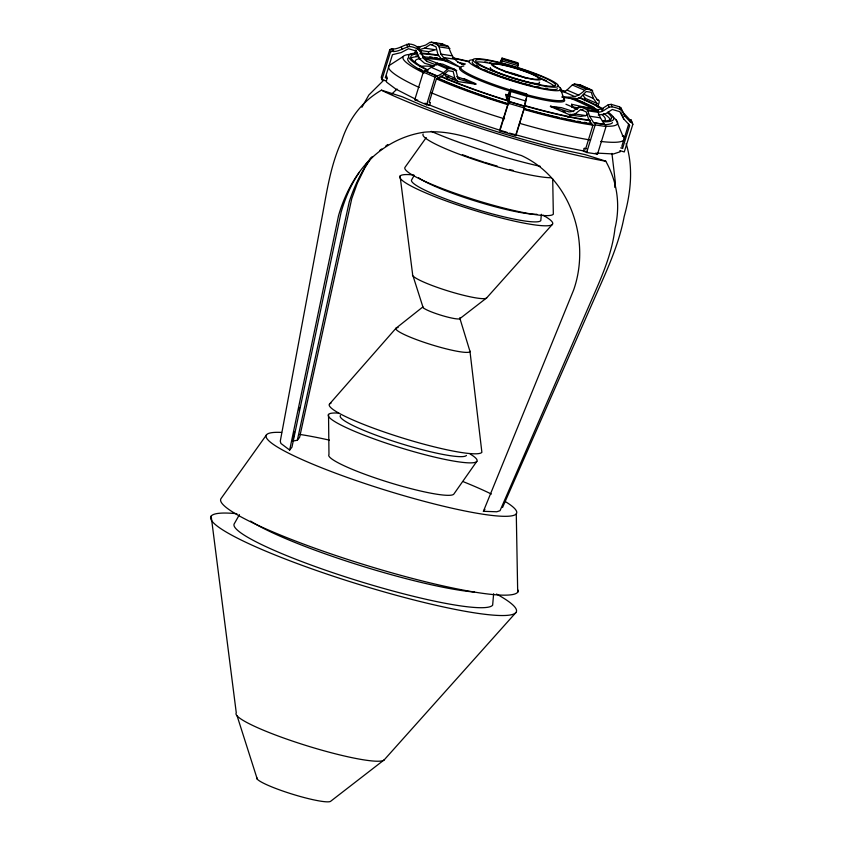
<?xml version="1.0" encoding="UTF-8"?>
<svg xmlns="http://www.w3.org/2000/svg" width="844" height="844" viewBox="0 0 844 844"><rect width="100%" height="100%" fill="white"/><g stroke="black" fill="none" stroke-linecap="round" stroke-linejoin="round"><path stroke-width="1.27" d="M493.634 593.754L492.653 605.137A135.557 17.46 17.2 0 1 352.075 578.995A135.557 17.46 17.2 0 1 234.463 523.438L239.453 514.618M541.363 214.292L540.814 220.611A67.784 8.725 17.2 0 1 470.53 207.54A67.784 8.725 17.2 0 1 411.724 179.761L414.214 175.352M499.87 130.852L508.415 103.253L510.799 91.468L510.599 89.2L526.603 93.969L526.804 96.248L524.419 108.021L515.884 135.62L499.87 130.852L499.68 130.166L507.75 104.635L509.934 91.69L506.695 98.853L509.702 99.75M501.368 64.165L502.053 58.088L518.068 62.857L517.636 67.868M614.791 187.41L615.36 182.241L611.932 153.408M523.765 109.414L524.166 107.241M294.556 432.044L292.689 441.074L297.331 440.262L299.609 437.34L351.758 198.635L357.371 183.085L364.745 168.04L371.676 157.058M299.071 410.089L299.609 407.504M366.254 163.567C381.372 146.909 401.944 135.409 424.258 132.202C458.102 128.868 489.699 146.328 521.37 155.518C570.417 178.031 590.969 240.382 573.677 289.893L483.401 511.316L496.757 511.77L500.028 510.704L588.31 307.438C599.335 281.875 611.805 256.418 614.981 228.397C620.572 205.345 617.344 181.871 605.749 161.151L584.955 154.579L562.969 149.863A148.639 19.148 17.2 0 1 421.42 105.067L402.25 96.754L381.456 90.171C361.232 101.902 348.382 119.764 341.366 141.803C329.677 167.418 326.343 195.481 320.984 222.837L280.282 441.159L280.915 443.459L289.671 450.063L338.571 215.515C344.911 193.614 356.041 172.746 372.594 156.868M297.331 440.262L349.247 201.853C354.185 186.355 361.411 171.701 370.558 158.271M524.778 103.991L525.96 98.875M436.422 65.062L426.906 61.412L423.129 58.088C421.884 50.44 417.21 44.141 408.823 44.046C403.485 45.122 398.885 48.889 393.114 49.089L391.669 48.657L389.77 49.659L381.235 77.258L381.91 79.716L386.33 81.035L386.636 82.174L395.847 89.105L415.607 99.191M381.91 79.716L390.445 52.117L389.77 49.659M386.33 81.035L387.174 78.313L386.499 75.844M414.626 53.752L415.797 49.986M427.992 54.143L428.752 51.706L435.515 49.775L424.669 48.15L419.035 49.754M458.07 81.573L454.821 78.165L453.175 71.508L448.132 70.748L442.625 75.707L436.306 79.241L429.163 102.335L430.419 102.525L429.575 105.247L426.579 104.793L414.784 99.687L423.329 72.088L424.754 70.801L437.53 76.055L443.564 72.689L447.637 69.018L449.061 68.48L454.673 69.324L456.066 70.78L457.606 76.973L459.959 79.441L475.752 84.231L458.07 81.573L446.276 76.456L443.838 73.903M426.579 104.793L435.124 77.205L436.548 75.907L437.53 76.055M463.957 79.114L456.741 76.656M508.742 95.266L505.735 94.38L506.695 98.853M515.979 134.027L516.612 132.497M516.992 131.284L523.385 110.627M587.762 114.119L585.841 115.607L580.503 116.451L569.658 114.816L550.425 106.481L561.408 107.652L573.762 111.608M596.729 153.091L613.472 153.956L620.182 151.762L619.865 150.633L624.286 151.941L632.831 124.353L631.829 122.485L630.384 122.053L624.613 115.86L621.057 108.074L619.507 106.819L611.214 104.35L608.26 104.772L601.614 109.013L596.592 109.72L571.641 104.297L572.179 107.23L577.148 108.707M572.179 107.23L571.641 104.297M584.449 100.763L585.198 98.326L582.993 95.309M596.244 105.869L596.993 103.443L593.332 98.4L591.243 92.302L586.211 91.542L580.767 97.134L575.787 99.297L561.904 97.208M586.643 148.723L584.238 148.354L583.394 151.087L586.654 152.5L597.499 154.125L606.034 126.537L605.412 124.638L593.501 122.538L589.587 116.198L587.793 110.786L586.717 109.498L580.609 106.85L578.33 107.209L572.971 111.345L569.099 111.957L550.562 106.017M597.731 106.945L599.282 101.924L598.744 100.341L596.381 99.318M586.654 152.5L595.199 124.901L594.577 123.002L593.501 122.538M628.674 124.121L621.901 145.991L622.577 148.46L620.709 147.9M622.577 148.46L629.719 125.366L623.674 118.888L619.781 111.682L612.343 109.467L605.211 114.024L598.28 115.006M500.313 61.992L502.053 58.088M500.355 62.678L501.325 60.346L501.642 61.485M502.539 507.487L593.332 301.002C605.359 273.562 618.599 246.353 624.149 216.655C630.837 192.675 633.527 167.808 626.153 143.585M361.907 107.293L368.849 95.013L383.904 80.043M510.599 89.2L507.339 96.279L505.735 94.38M526.128 94.76L526.603 93.969M359.344 172.229C351.051 184.467 345.143 198.108 341.092 212.298L291.961 447.141L289.671 450.063M476.807 461.383L453.84 494.088A65.568 8.44 17.2 0 1 385.856 481.439A65.568 8.44 17.2 0 1 328.97 454.568L328.538 414.467M426.241 137.561L405.078 167.228A77.848 10.022 17.2 0 0 472.608 199.131A77.848 10.022 17.2 0 0 553.337 214.154L552.704 178.886M266.535 434.808L221.17 498.371A155.697 20.056 17.2 0 0 364.017 564.615A155.697 20.056 17.2 0 0 518.269 590.199M483.401 511.316L484.92 509.365M329.498 404.076L395.994 328.242L422.928 306.889A19.433 2.5 17.2 0 0 442.214 315.593A19.433 2.5 17.2 0 0 459.727 317.85L469.602 350.176A38.866 5.001 17.2 0 1 429.712 344.162A38.866 5.001 17.2 0 1 398.104 327.546M459.927 318.599L486.65 297.921L552.461 224.304M256.871 777.683A38.866 5.001 17.2 0 0 290.589 793.613A38.866 5.001 17.2 0 0 330.88 801.104L384.315 759.758L515.948 612.512M560.912 91.606C567.062 93.019 569.436 85.771 574.331 84.01L579.944 84.854L591.749 89.97L594.26 95.383L597.763 100.193L598.744 100.341M562.199 96.321C573.53 98.706 578.562 96.321 586.137 89.116L591.749 89.97M391.331 94.412L397.07 89.021M425.735 70.949L437.266 63.363L442.878 64.207L454.673 69.324M569.658 114.816L574.996 113.972L580.746 109.53L583.162 109.889M385.803 146.001L387.818 144.514M379.853 150.359L381.773 148.977M403.316 56.453L388.989 65.653A123.308 15.878 17.2 0 0 419.183 87.47M424.669 48.15L430.503 44.405L432.919 44.774M598.523 112.009C603.829 112.579 606.72 106.618 611.9 106.819C617.513 107.832 623.22 109.53 624.613 115.86M390.445 52.117L392.344 51.115L393.789 51.547C399.56 51.347 404.16 47.591 409.498 46.504C416.482 47.116 421.947 50.883 423.129 58.088M464.179 64.598C453.872 61.918 451.551 54.955 448.407 46.483L442.298 43.835L431.453 42.2L429.923 42.358L425.598 45.122L419.151 46.969L418.086 46.504L420.491 46.863M440.768 43.993L442.298 43.835M434.744 43.086L437.15 43.445M431.453 42.2L437.561 44.848L448.407 46.483M437.561 44.848L439.102 46.863L449.947 48.498M420.312 50.44L428.752 51.706M439.102 46.863L440.937 54.121L451.772 55.757M440.937 54.121L443.554 57.54L454.388 59.175M430.503 44.405L435.989 46.779L437.952 54.575L441.57 59.302L444.82 59.787M446.276 76.456L448.797 76.836M452.173 79.009L454.705 79.389M580.609 106.85L591.454 108.486L597.552 111.123L600.422 117.833L604.346 124.173M578.33 107.209L580.735 107.568M586.717 109.498L597.552 111.123M587.793 110.786L598.639 112.421M550.425 106.481L553.136 106.893M555.837 107.293L558.274 107.663M574.996 113.972L585.841 115.607M589.587 116.198L600.422 117.833M594.577 123.002L605.412 124.638M595.199 124.901L606.034 126.537M414.784 99.687L417.78 100.13M587.013 151.625L552.43 144.757L509.533 133.109M605.749 161.151L603.154 160.761A163.092 21.005 17.2 0 1 383.514 91.257L381.456 90.171M572.316 106.766L578.551 108.116M502.982 58.901L516.528 62.941M502.402 59.354L518.416 64.133M502.148 60.947L518.153 65.716M623.927 113.402L629.708 119.584L631.154 120.017L632.831 124.353M434.407 66.17L424.469 63.205L419.257 58.616L415.913 50.935L408.475 48.72L401.164 52.581L392.46 54.67L385.307 77.754L387.174 78.313M510.947 90.477L526.951 95.245M510.799 91.468L526.804 96.248M506.6 95.14L508.594 95.731M509.702 96.195L525.717 100.974M508.732 101.364L524.746 106.144M508.795 101.596L524.81 106.365M508.415 103.253L524.419 108.021M499.68 130.166L462.28 117.896L424.859 103.2M500.914 130.535L507.075 132.371M622.302 136.063L624.739 136.833L622.693 135.747M422.454 55.63L426.231 58.953L440.515 64.418M446.465 66.697L450.031 68.069M592.72 90.867L579.944 84.854M574.331 84.01L586.137 89.116M572.211 84.927L584.006 90.044M583.89 94.317L593.332 98.4M567.147 90.129L578.942 95.245M585.198 98.326L596.993 103.443M563.539 91.701L575.344 96.817M580.746 109.53L586.232 111.904L588.648 119.226L592.752 125.861L585.609 148.955L584.238 148.354M554.339 107.41L557.937 108.971M562.748 111.06L565.153 112.104M569.964 114.183L572.369 115.227M441.57 59.302L460.803 67.636L443.554 57.54M452.521 69.24L456.066 70.78M437.266 63.363L449.061 68.48M435.842 63.912L447.637 69.018M464.094 78.661L475.9 83.767M464.938 79.547L466.901 80.391M472.492 82.817L475.752 84.231M457.596 78.418L459.959 79.441M431.769 67.573L443.564 72.689M444.208 73.565L454.821 78.165M424.754 70.801L436.548 75.907M423.329 72.088L435.124 77.205M595.326 153.186L597.499 154.125M620.773 112.305L622.439 115.396M416.187 50.672L418.096 55.06M616.067 119.848L622.534 135.24A123.308 15.878 17.2 0 1 600.622 141.433M560.279 87.955L563.454 97.577A54.164 6.974 17.2 0 1 523.765 93.895M413.043 275.988L423.129 307.627M237.111 715.891L257.283 779.17M631.154 120.017L631.829 122.485M629.708 119.584L630.384 122.053M621.057 108.074L621.733 110.543M622.999 116.419L623.674 118.888M619.507 106.819L620.182 109.287M611.214 104.35L611.9 106.819M608.26 104.772L608.935 107.23M601.614 109.013L602.289 111.471M515.695 134.934L515.884 135.62M447.151 77.384L447.826 79.842M426.231 58.953L426.906 61.412M419.341 48.477L420.017 50.935M417.115 46.515L417.791 48.973M418.582 56.147L419.257 58.616M408.823 44.046L409.498 46.504M406.829 44.236L407.504 46.705M401.417 47.095L402.092 49.553M393.114 49.089L393.789 51.547M391.669 48.657L392.344 51.115M400.077 176.069L412.632 274.5A38.866 5.001 17.2 0 0 446.349 290.42A38.866 5.001 17.2 0 0 486.65 297.921M211.169 516.064L236.288 712.916A77.722 10.012 17.2 0 0 303.724 744.767A77.722 10.012 17.2 0 0 384.315 759.758M470.013 351.663L481.882 452.3A80.011 10.307 17.2 0 1 393.948 435.272A80.011 10.307 17.2 0 1 331.027 403.147M516.285 513.848L517.699 592.224M505.102 501.441A131.126 16.891 17.2 0 1 387.122 490.68A131.126 16.891 17.2 0 1 281.59 432.423M299.757 434.417A131.126 16.891 17.2 0 1 329.339 440.114M463.462 481.766A131.126 16.891 17.2 0 1 491.366 494.046M496.536 594.039A160.033 20.615 17.2 0 1 458.587 610.064A160.033 20.615 17.2 0 1 259.519 548.473A160.033 20.615 17.2 0 1 236.858 513.701M474.528 592.077A132.318 17.038 17.2 0 1 356.2 564.256A132.318 17.038 17.2 0 1 250.615 521.075M513.141 170.393A65.568 8.44 17.2 0 1 509.554 169.486M497.253 166.131A65.568 8.44 17.2 0 1 484.635 162.312M483.39 161.921A65.568 8.44 17.2 0 1 469.844 157.374M468.673 156.963A65.568 8.44 17.2 0 1 462.396 154.674M542.914 215.146A80.011 10.307 17.2 0 1 523.269 222.974A80.011 10.307 17.2 0 1 423.53 191.968A80.011 10.307 17.2 0 1 413.666 174.961M536.879 214.26A66.159 8.524 17.2 0 1 476.459 201.378A66.159 8.524 17.2 0 1 418.635 177.789M470.171 454.019A77.848 10.022 17.2 0 1 398.843 447.236A77.848 10.022 17.2 0 1 338.75 413.127M466.437 455.412A66.159 8.524 17.2 0 1 397.83 442.646A66.159 8.524 17.2 0 1 340.427 415.533M590.536 140.02A123.308 15.878 17.2 0 1 519.419 123.277M504.564 118.856A123.308 15.878 17.2 0 1 430.946 92.629M612.755 116.915A112.326 14.464 17.2 0 1 606.741 126.273M593.659 125.186A112.326 14.464 17.2 0 1 523.976 109.477M508.056 104.761A112.326 14.464 17.2 0 1 436.464 78.861M423.92 73.048A112.326 14.464 17.2 0 1 411.482 54.343M612.48 122.644A107.315 13.82 17.2 0 1 604.673 124.659M591.992 123.878A107.315 13.82 17.2 0 1 524.356 108.897M508.478 104.213A107.315 13.82 17.2 0 1 436.875 78.091M424.237 72.025A107.315 13.82 17.2 0 1 408.085 57.962M415.892 55.947A107.315 13.82 17.2 0 1 418.128 55.936M429.744 56.864A107.315 13.82 17.2 0 1 432.181 57.192M434.744 57.561A107.315 13.82 17.2 0 1 437.403 57.972M440.157 58.436A107.315 13.82 17.2 0 1 443.005 58.943M574.289 98.453A107.315 13.82 17.2 0 1 593.997 107.388M591.296 123.266A104.93 13.515 17.2 0 1 589.028 122.992M586.643 122.675A104.93 13.515 17.2 0 1 584.143 122.317M580.208 121.694A104.93 13.515 17.2 0 1 577.465 121.219M574.659 120.713A104.93 13.515 17.2 0 1 561.566 118.033M559.023 117.474A104.93 13.515 17.2 0 1 527.563 109.477M526.339 109.14A104.93 13.515 17.2 0 1 523.881 108.443M508.858 104.002A104.93 13.515 17.2 0 1 437.698 77.996M422.981 70.738A104.93 13.515 17.2 0 1 419.299 68.607M410.954 58.13A104.93 13.515 17.2 0 1 417.98 56.706M422.622 56.791A104.93 13.515 17.2 0 1 444.493 59.639M457.754 62.298A104.93 13.515 17.2 0 1 465.413 64.017M573.171 98.4A104.93 13.515 17.2 0 1 598.554 110.416M603.819 113.623A104.93 13.515 17.2 0 1 610.507 120.165M607.996 112.094A107.315 13.82 17.2 0 1 603.323 121.81M590.505 120.724A107.315 13.82 17.2 0 1 524.04 105.7M508.141 100.974A107.315 13.82 17.2 0 1 440.009 76.234M427.454 70.358A107.315 13.82 17.2 0 1 416.767 53.088M420.228 53.109A107.315 13.82 17.2 0 1 438.289 55.113M452.426 57.74A107.315 13.82 17.2 0 1 467.945 61.19M559.867 89.517A107.315 13.82 17.2 0 1 565.691 91.764M580.007 97.64A107.315 13.82 17.2 0 1 603.333 109.108M607.828 113.033A104.93 13.515 17.2 0 1 602.405 121.051M589.914 120.133A104.93 13.515 17.2 0 1 524.768 105.584M508.489 100.763A104.93 13.515 17.2 0 1 440.895 76.171M428.151 70.147A104.93 13.515 17.2 0 1 416.947 53.953M419.932 53.837A104.93 13.515 17.2 0 1 438.595 55.63M452.532 58.152A104.93 13.515 17.2 0 1 468.905 61.781M560.669 90.192A104.93 13.515 17.2 0 1 564.246 91.574M579.047 97.672A104.93 13.515 17.2 0 1 602.152 109.14M419.584 66.634A95.667 12.322 17.2 0 1 433.447 66.581M454.294 69.925A95.667 12.322 17.2 0 1 456.752 70.421M565.934 104.245A95.667 12.322 17.2 0 1 577.412 109.298M601.856 114.552A99.423 12.808 17.2 0 1 603.566 121.23M416.651 64.155A99.423 12.808 17.2 0 1 421.019 58.574M425.408 58.479A99.423 12.808 17.2 0 1 447.847 61.232M461.204 63.912A99.423 12.808 17.2 0 1 463.746 64.482M568.645 97.471A99.423 12.808 17.2 0 1 595.6 110.332M540.339 166.352A96.965 12.491 17.2 0 1 431.242 131.369M551.47 177.736A70.358 9.062 17.2 0 1 473.104 159.178A70.358 9.062 17.2 0 1 423.192 133.996M569.436 116.082A64.207 8.271 17.2 0 1 567.558 116.999M557.852 85.993A48.15 6.203 17.2 0 1 512.962 81.182A48.15 6.203 17.2 0 1 473.579 59.871M563.876 98.864A54.965 7.079 17.2 0 1 526.034 95.773M509.934 91.141A54.965 7.079 17.2 0 1 459.758 67.836M510.293 89.97A54.164 6.974 17.2 0 1 463.799 66.043M539.211 82.079A25.784 3.323 17.2 0 1 519.176 80.011M518.121 79.705A25.784 3.323 17.2 0 1 513.806 78.429M512.741 78.091A25.784 3.323 17.2 0 1 506.463 75.981M505.271 75.559A25.784 3.323 17.2 0 1 490.375 67.52M505.018 71.708A12.523 1.614 17.2 0 1 525.675 78.239M557.43 88.747A44.626 5.75 17.2 0 1 511.147 80.138A44.626 5.75 17.2 0 1 472.429 61.844M484.804 61.886A44.626 5.75 17.2 0 1 487.547 62.361M489.742 62.783A44.626 5.75 17.2 0 1 492.052 63.268M539.453 77.827A44.626 5.75 17.2 0 1 546.617 80.897M547.629 88.472A41.799 5.38 17.2 0 1 545.509 88.209M539.411 87.185A41.799 5.38 17.2 0 1 536.984 86.689M531.762 85.518A41.799 5.38 17.2 0 1 523.08 83.282M521.814 82.934A41.799 5.38 17.2 0 1 511.39 79.821M510.24 79.463A41.799 5.38 17.2 0 1 501.209 76.414M499.996 75.981A41.799 5.38 17.2 0 1 489.594 71.951M487.347 70.98A41.799 5.38 17.2 0 1 484.287 69.588M478.685 66.655A41.799 5.38 17.2 0 1 476.311 65.009M477.398 61.95A41.799 5.38 17.2 0 1 492.875 63.901M537.892 77.669A41.799 5.38 17.2 0 1 554.286 86.288M501.863 70.252A25.784 3.323 17.2 0 0 540.593 79.494A25.784 3.323 17.2 0 0 505.651 65.41A25.784 3.323 17.2 0 0 501.863 70.252M502.929 70.368A23.843 3.07 17.2 0 0 538.746 78.903A23.843 3.07 17.2 0 0 506.432 65.885A23.843 3.07 17.2 0 0 502.929 70.368M491.145 70.39A44.626 5.75 17.2 0 0 558.158 86.373A44.626 5.75 17.2 0 0 497.686 62.002A44.626 5.75 17.2 0 0 491.145 70.39M492.696 70.548A41.799 5.38 17.2 0 0 555.468 85.518A41.799 5.38 17.2 0 0 498.825 62.699A41.799 5.38 17.2 0 0 492.696 70.548"/></g></svg>
